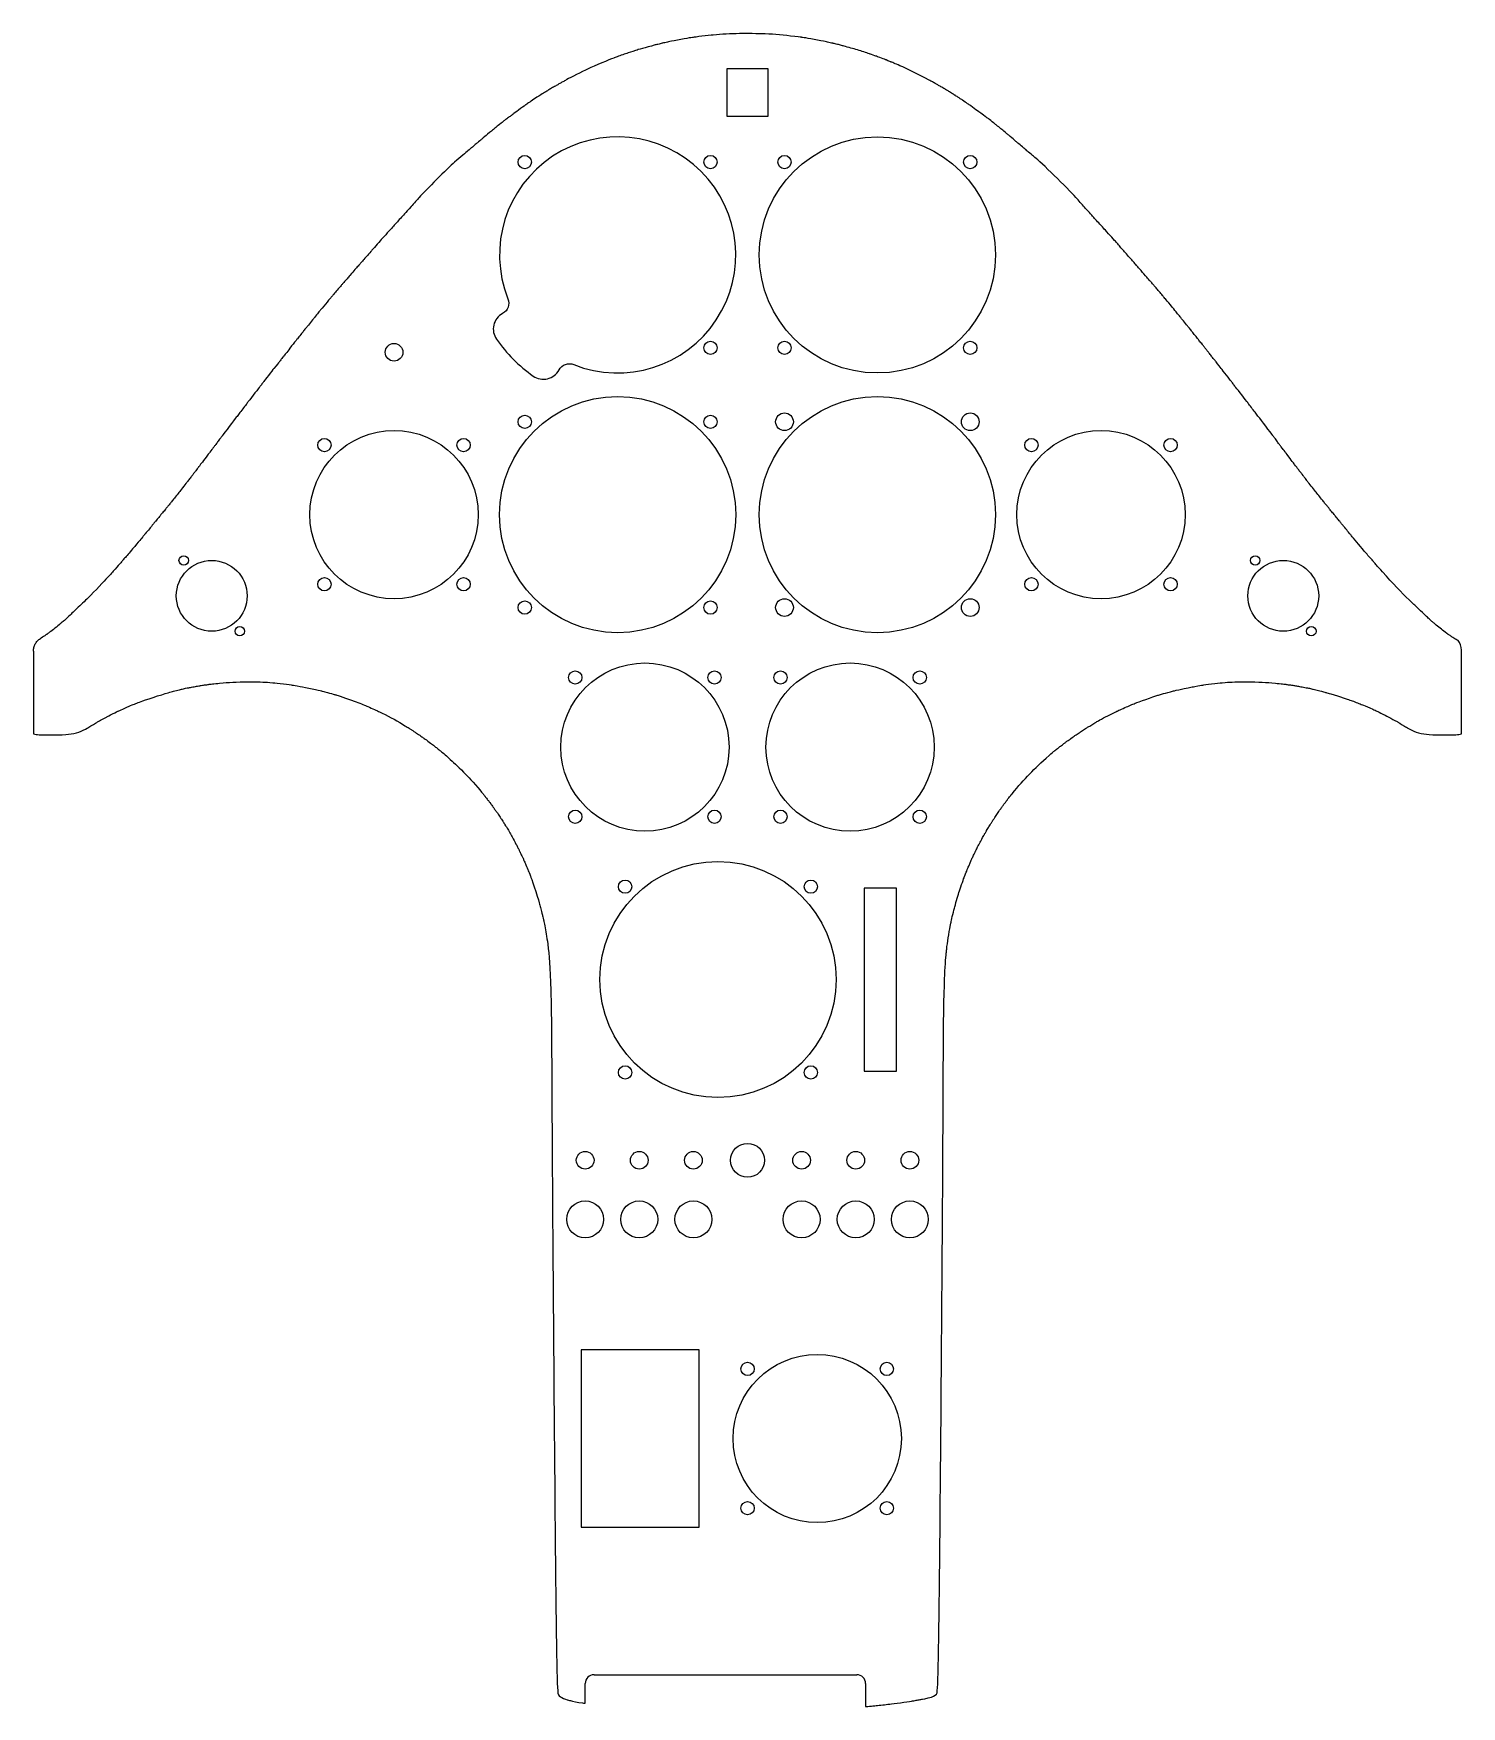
# Model space of a CAD drawing. Header units: millimetres. Extents: x 67 to 551, y -638 to -71.
import ezdxf

# ---------------------------------------------------------------- set-up
doc = ezdxf.new("R2010")
doc.units = ezdxf.units.MM
doc.layers.get('0').update_dxf_attribs({"linetype": 'CONTINUOUS'})

msp = doc.modelspace()

# ---------------------------------------------------------------- linework, layer by layer
for p, q in [((67.28, -280.6), (67.28, -308.65)), ((551.07, -308.65), (551.07, -280.27)), ((257.18, -627.39), (284.23, -627.39)), ((312.04, -627.39), (346.18, -627.39)), ((254.18, -637.09), (254.18, -630.39)), ((349.18, -630.39), (349.18, -638.19))]:
    msp.add_line(p, q)
for points in [[(316.18, -83.38), (302.18, -83.38), (302.18, -99.38), (316.18, -99.38)], [(359.68, -360.88), (348.68, -360.88), (348.68, -422.88), (359.68, -422.88)], [(252.79, -577.39), (292.79, -577.39), (292.79, -517.39), (252.79, -517.39)]]:
    msp.add_lwpolyline(points, close=True)
msp.add_lwpolyline([(245.32, -185.34, -0.381238), (250.33, -183.53, 4.868928), (228.03, -161.23, -0.381238), (226.22, -166.24, 0.447976), (224.14, -174.95, 0.088918), (236.61, -187.42, 0.447976)], format="xyb", close=True)
for centre, radius in [((353.18, -146.38), 40), ((233.71, -114.92), 2.25), ((296.64, -114.92), 2.25), ((321.71, -114.92), 2.25), ((384.64, -114.92), 2.25), ((296.64, -177.85), 2.25), ((321.71, -177.85), 2.25), ((384.64, -177.85), 2.25), ((189.43, -179.38), 3), ((265.18, -234.38), 40), ((353.18, -234.38), 40), ((233.71, -202.92), 2.25), ((296.64, -202.92), 2.25), ((321.71, -202.92), 3), ((384.64, -202.92), 3), ((189.43, -234.38), 28.5), ((165.84, -210.8), 2.25), ((213.01, -210.8), 2.25), ((428.93, -234.38), 28.5), ((405.34, -210.8), 2.25), ((452.51, -210.8), 2.25), ((118.18, -249.88), 1.6), ((481.18, -249.88), 1.6), ((127.68, -261.88), 12), ((490.68, -261.88), 12), ((165.84, -257.97), 2.25), ((213.01, -257.97), 2.25), ((405.34, -257.97), 2.25), ((452.51, -257.97), 2.25), ((233.71, -265.85), 2.25), ((296.64, -265.85), 2.25), ((321.71, -265.85), 3), ((384.64, -265.85), 3), ((137.18, -273.88), 1.6), ((500.18, -273.88), 1.6), ((274.43, -313.13), 28.5), ((250.84, -289.55), 2.25), ((298.01, -289.55), 2.25), ((343.93, -313.13), 28.5), ((320.34, -289.55), 2.25), ((367.51, -289.55), 2.25), ((250.84, -336.72), 2.25), ((298.01, -336.72), 2.25), ((320.34, -336.72), 2.25), ((367.51, -336.72), 2.25), ((299.18, -391.88), 40), ((267.71, -360.42), 2.25), ((330.64, -360.42), 2.25), ((267.71, -423.35), 2.25), ((330.64, -423.35), 2.25), ((309.18, -453.13), 5.75), ((254.18, -453.13), 3), ((272.51, -453.13), 3), ((290.84, -453.13), 3), ((327.51, -453.13), 3), ((345.84, -453.13), 3), ((364.18, -453.13), 3), ((254.18, -473.13), 6.25), ((272.51, -473.13), 6.25), ((290.84, -473.13), 6.25), ((327.51, -473.13), 6.25), ((345.84, -473.13), 6.25), ((364.18, -473.13), 6.25), ((332.79, -547.39), 28.5), ((309.21, -523.81), 2.25), ((356.37, -523.81), 2.25), ((309.21, -570.98), 2.25), ((356.37, -570.98), 2.25)]:
    msp.add_circle(centre, radius)
for centre, radius, start, end in [((546.07, -280.27), 5, 0, 40.5175), ((257.18, -630.39), 3, 90, 180), ((346.18, -630.39), 3, 0, 90)]:
    msp.add_arc(centre, radius, start, end)
for points in [[(289.97, -72.81), (289.1, -72.92), (284.16, -73.82), (282.82, -74.12)], [(290.78, -72.69), (290.72, -72.71), (290.35, -72.76), (289.97, -72.81)], [(297.54, -71.88), (296.03, -72.02), (291.07, -72.61), (290.78, -72.69)], [(306.51, -71.39), (303.45, -71.47), (300.45, -71.63), (297.54, -71.88)], [(315.17, -71.5), (313.23, -71.42), (308.11, -71.35), (306.51, -71.39)], [(325.21, -72.38), (321.32, -71.9), (318.5, -71.65), (315.17, -71.5)], [(327.57, -72.69), (327.46, -72.66), (327.08, -72.61), (325.21, -72.38)], [(328.38, -72.81), (328, -72.76), (327.63, -72.71), (327.57, -72.69)], [(335.53, -74.12), (334.2, -73.82), (329.25, -72.92), (328.38, -72.81)], [(265, -79.26), (264.58, -79.42), (264.06, -79.6), (263.84, -79.68)], [(268.79, -77.94), (267.61, -78.33), (266.2, -78.82), (265, -79.26)], [(272.19, -76.84), (271.67, -76.99), (271.32, -77.11), (268.79, -77.94)], [(275.51, -75.9), (274.02, -76.3), (273.06, -76.57), (272.19, -76.84)], [(277.25, -75.41), (277.06, -75.48), (276.28, -75.7), (275.51, -75.9)], [(277.94, -75.24), (277.74, -75.26), (277.43, -75.34), (277.25, -75.41)], [(279.22, -74.94), (278.71, -75.08), (278.13, -75.21), (277.94, -75.24)], [(280.38, -74.64), (280.26, -74.67), (279.73, -74.8), (279.22, -74.94)], [(281.16, -74.48), (280.86, -74.55), (280.51, -74.62), (280.38, -74.64)], [(282.08, -74.28), (281.87, -74.32), (281.46, -74.41), (281.16, -74.48)], [(282.82, -74.12), (282.62, -74.17), (282.3, -74.23), (282.08, -74.28)], [(336.27, -74.28), (336.06, -74.23), (335.73, -74.17), (335.53, -74.12)], [(337.19, -74.48), (336.9, -74.41), (336.48, -74.32), (336.27, -74.28)], [(338.04, -74.66), (337.87, -74.63), (337.5, -74.55), (337.19, -74.48)], [(339.24, -74.95), (338.76, -74.83), (338.21, -74.7), (338.04, -74.66)], [(340.63, -75.28), (340.36, -75.23), (339.73, -75.08), (339.24, -74.95)], [(341.39, -75.49), (341.25, -75.43), (340.91, -75.33), (340.63, -75.28)], [(342.94, -75.94), (342.23, -75.76), (341.53, -75.56), (341.39, -75.49)], [(347.59, -77.29), (345.88, -76.74), (344.8, -76.42), (342.94, -75.94)], [(349.64, -77.96), (349, -77.75), (348.08, -77.46), (347.59, -77.29)], [(350.88, -78.38), (350.84, -78.34), (350.28, -78.16), (349.64, -77.96)], [(351.76, -78.69), (351.32, -78.55), (350.92, -78.41), (350.88, -78.38)], [(352.65, -78.99), (352.61, -78.96), (352.21, -78.82), (351.76, -78.69)], [(353.23, -79.23), (352.95, -79.13), (352.7, -79.03), (352.65, -78.99)], [(355.53, -80.09), (355.01, -79.87), (354.28, -79.59), (353.23, -79.23)], [(255.24, -83.32), (253, -84.37), (249.2, -86.29), (248.02, -86.97)], [(263.84, -79.68), (262.47, -80.17), (257.23, -82.39), (255.24, -83.32)], [(355.92, -80.23), (355.88, -80.23), (355.71, -80.17), (355.53, -80.09)], [(356.77, -80.57), (356.35, -80.39), (355.96, -80.23), (355.92, -80.23)], [(357.73, -80.97), (357.64, -80.94), (357.21, -80.76), (356.77, -80.57)], [(358.76, -81.39), (358.27, -81.17), (357.89, -81.02), (357.73, -80.97)], [(360.81, -82.28), (359.9, -81.89), (359.44, -81.69), (358.76, -81.39)], [(370.48, -87.03), (368.3, -85.81), (362.96, -83.19), (360.81, -82.28)], [(242.49, -90.08), (242.12, -90.29), (241.62, -90.59), (241.39, -90.75)], [(243.81, -89.34), (243.46, -89.54), (242.86, -89.87), (242.49, -90.08)], [(244.87, -88.73), (244.63, -88.86), (244.16, -89.14), (243.81, -89.34)], [(245.79, -88.19), (245.52, -88.35), (245.1, -88.6), (244.87, -88.73)], [(246.91, -87.57), (246.57, -87.74), (246.07, -88.02), (245.79, -88.19)], [(248.02, -86.97), (247.76, -87.13), (247.26, -87.4), (246.91, -87.57)], [(371.58, -87.64), (371.24, -87.45), (370.74, -87.18), (370.48, -87.03)], [(372.71, -88.27), (372.43, -88.1), (371.93, -87.82), (371.58, -87.64)], [(373.64, -88.81), (373.41, -88.68), (372.99, -88.43), (372.71, -88.27)], [(374.7, -89.41), (374.35, -89.22), (373.87, -88.94), (373.64, -88.81)], [(376.01, -90.16), (375.64, -89.95), (375.04, -89.61), (374.7, -89.41)], [(377.12, -90.83), (376.88, -90.67), (376.38, -90.36), (376.01, -90.16)], [(234.12, -95.49), (233.98, -95.59), (233.15, -96.18), (232.29, -96.82)], [(234.7, -95.08), (234.53, -95.2), (234.27, -95.39), (234.12, -95.49)], [(235.24, -94.72), (235.12, -94.79), (234.87, -94.95), (234.7, -95.08)], [(235.63, -94.45), (235.55, -94.52), (235.38, -94.65), (235.24, -94.72)], [(236.37, -93.94), (236.06, -94.14), (235.72, -94.37), (235.63, -94.45)], [(238.51, -92.54), (237.55, -93.18), (237.01, -93.53), (236.37, -93.94)], [(240.04, -91.59), (239.53, -91.89), (238.84, -92.33), (238.51, -92.54)], [(241.39, -90.75), (241.16, -90.91), (240.55, -91.28), (240.04, -91.59)], [(378.31, -91.56), (377.89, -91.31), (377.35, -90.98), (377.12, -90.83)], [(379.33, -92.2), (379.2, -92.1), (378.74, -91.81), (378.31, -91.56)], [(380.16, -92.75), (379.84, -92.56), (379.47, -92.31), (379.33, -92.2)], [(381.07, -93.33), (380.9, -93.2), (380.49, -92.95), (380.16, -92.75)], [(381.99, -93.95), (381.66, -93.73), (381.25, -93.46), (381.07, -93.33)], [(383.72, -95.14), (383.29, -94.82), (382.68, -94.4), (381.99, -93.95)], [(384.27, -95.5), (384.14, -95.43), (383.9, -95.27), (383.72, -95.14)], [(385.97, -96.73), (385.16, -96.12), (384.4, -95.57), (384.27, -95.5)], [(225.74, -101.72), (224.86, -102.39), (224.46, -102.71), (224.04, -103.08)], [(226.89, -100.81), (226.67, -100.99), (226.15, -101.4), (225.74, -101.72)], [(227.9, -100.06), (227.56, -100.29), (227.1, -100.63), (226.89, -100.81)], [(228.97, -99.27), (228.72, -99.47), (228.24, -99.82), (227.9, -100.06)], [(230.07, -98.43), (229.7, -98.69), (229.21, -99.07), (228.97, -99.27)], [(232.29, -96.82), (231.44, -97.45), (230.44, -98.18), (230.07, -98.43)], [(387.86, -98.11), (387.63, -97.95), (386.78, -97.32), (385.97, -96.73)], [(389.73, -99.49), (388.92, -98.87), (388.35, -98.44), (387.86, -98.11)], [(390.77, -100.27), (390.51, -100.08), (390.04, -99.73), (389.73, -99.49)], [(392.54, -101.64), (391.9, -101.11), (391.24, -100.59), (390.77, -100.27)], [(393.43, -102.34), (393.12, -102.11), (392.72, -101.79), (392.54, -101.64)], [(218.99, -107.3), (218.96, -107.36), (218.04, -108.12), (217.67, -108.39)], [(219.61, -106.74), (219.28, -107.01), (219, -107.27), (218.99, -107.3)], [(221.74, -104.96), (220.87, -105.7), (220.37, -106.11), (219.61, -106.74)], [(223.08, -103.86), (222.72, -104.15), (222.12, -104.65), (221.74, -104.96)], [(224.04, -103.08), (223.87, -103.22), (223.43, -103.57), (223.08, -103.86)], [(394.27, -103.01), (394.12, -102.87), (393.74, -102.57), (393.43, -102.34)], [(395.32, -103.88), (394.89, -103.54), (394.42, -103.14), (394.27, -103.01)], [(396.73, -105.07), (396.39, -104.76), (395.74, -104.22), (395.32, -103.88)], [(397.68, -105.85), (397.51, -105.72), (397.09, -105.37), (396.73, -105.07)], [(399.53, -107.42), (399.18, -107.1), (398.25, -106.31), (397.68, -105.85)], [(400.25, -108.04), (400.05, -107.88), (399.72, -107.6), (399.53, -107.42)], [(214.46, -111.13), (213.79, -111.64), (212.02, -113.15), (209.95, -114.98)], [(215.05, -110.63), (214.99, -110.7), (214.72, -110.93), (214.46, -111.13)], [(215.5, -110.22), (215.3, -110.37), (215.1, -110.55), (215.05, -110.63)], [(216.64, -109.25), (216.2, -109.64), (215.69, -110.07), (215.5, -110.22)], [(217.67, -108.39), (217.54, -108.48), (217.07, -108.88), (216.64, -109.25)], [(401.53, -109.1), (401.02, -108.68), (400.45, -108.2), (400.25, -108.04)], [(402.84, -110.17), (402.62, -110), (402.02, -109.53), (401.53, -109.1)], [(403.37, -110.63), (403.3, -110.54), (403.06, -110.33), (402.84, -110.17)], [(403.86, -111.07), (403.67, -110.92), (403.45, -110.72), (403.37, -110.63)], [(405.27, -112.27), (404.69, -111.76), (404.05, -111.22), (403.86, -111.07)], [(406.55, -113.35), (406.43, -113.27), (405.86, -112.78), (405.27, -112.27)], [(420.37, -126.89), (417.66, -123.82), (408.29, -114.66), (406.55, -113.35)], [(209.95, -114.98), (207.52, -117.12), (200.13, -124.5), (197.98, -126.92)], [(195.2, -130.01), (193.2, -132.23), (192.52, -132.99), (191.61, -133.99)], [(196.73, -128.32), (196.29, -128.8), (195.6, -129.56), (195.2, -130.01)], [(197.98, -126.92), (197.73, -127.21), (197.17, -127.84), (196.73, -128.32)], [(421.91, -128.59), (421.48, -128.13), (420.8, -127.36), (420.37, -126.89)], [(423.38, -130.23), (423, -129.8), (422.33, -129.06), (421.91, -128.59)], [(425.01, -132.04), (424.5, -131.48), (423.76, -130.67), (423.38, -130.23)], [(190.41, -135.34), (190.29, -135.49), (190, -135.82), (189.75, -136.08)], [(191.61, -133.99), (191.07, -134.58), (190.53, -135.19), (190.41, -135.34)], [(426.28, -133.46), (426.11, -133.24), (425.53, -132.61), (425.01, -132.04)], [(427.43, -134.74), (426.99, -134.26), (426.47, -133.69), (426.28, -133.46)], [(428.79, -136.23), (428.49, -135.89), (427.88, -135.22), (427.43, -134.74)], [(184.78, -141.56), (183.99, -142.44), (183.47, -143.01), (182.76, -143.84)], [(186.62, -139.52), (185.92, -140.3), (185.09, -141.22), (184.78, -141.56)], [(189.75, -136.08), (189.14, -136.72), (188.12, -137.84), (186.62, -139.52)], [(430.05, -137.62), (429.68, -137.2), (429.1, -136.57), (428.79, -136.23)], [(432.04, -139.82), (431.34, -139.04), (430.44, -138.05), (430.05, -137.62)], [(433.8, -141.76), (433.54, -141.48), (432.74, -140.61), (432.04, -139.82)], [(180.4, -146.55), (179.87, -147.16), (179.21, -147.91), (178.93, -148.2)], [(181.76, -145), (181.55, -145.24), (180.94, -145.95), (180.4, -146.55)], [(182.76, -143.84), (182.42, -144.24), (181.97, -144.76), (181.76, -145)], [(434.89, -142.99), (434.55, -142.59), (434.06, -142.04), (433.8, -141.76)], [(435.9, -144.15), (435.69, -143.91), (435.23, -143.39), (434.89, -142.99)], [(436.9, -145.31), (436.56, -144.92), (436.11, -144.39), (435.9, -144.15)], [(439.62, -148.38), (438.87, -147.57), (437.69, -146.23), (436.9, -145.31)], [(176.15, -151.37), (175.6, -152.03), (175.44, -152.21), (174.45, -153.36)], [(177.24, -150.14), (176.96, -150.44), (176.47, -151), (176.15, -151.37)], [(178.08, -149.18), (177.9, -149.41), (177.52, -149.85), (177.24, -150.14)], [(178.93, -148.2), (178.65, -148.5), (178.27, -148.95), (178.08, -149.18)], [(440.55, -149.46), (440.35, -149.22), (439.93, -148.73), (439.62, -148.38)], [(441.42, -150.45), (441.14, -150.16), (440.75, -149.71), (440.55, -149.46)], [(442.51, -151.68), (442.19, -151.31), (441.7, -150.75), (441.42, -150.45)], [(443.43, -152.77), (443.24, -152.55), (442.82, -152.06), (442.51, -151.68)], [(444.98, -154.59), (444.66, -154.19), (444.32, -153.79), (443.43, -152.77)], [(170.78, -157.59), (170.49, -157.95), (169.95, -158.58), (169.58, -158.99)], [(171.67, -156.57), (171.48, -156.78), (171.08, -157.25), (170.78, -157.59)], [(172.37, -155.75), (172.18, -155.98), (171.86, -156.35), (171.67, -156.57)], [(172.88, -155.18), (172.79, -155.26), (172.56, -155.52), (172.37, -155.75)], [(173.54, -154.45), (173.28, -154.77), (172.98, -155.11), (172.88, -155.18)], [(174.45, -153.36), (174.21, -153.63), (173.8, -154.12), (173.54, -154.45)], [(445.5, -155.15), (445.41, -155.07), (445.17, -154.82), (444.98, -154.59)], [(446.16, -155.89), (445.89, -155.56), (445.6, -155.23), (445.5, -155.15)], [(446.98, -156.87), (446.79, -156.66), (446.42, -156.21), (446.16, -155.89)], [(447.8, -157.83), (447.55, -157.51), (447.18, -157.08), (446.98, -156.87)], [(448.92, -159.15), (448.56, -158.73), (448.06, -158.14), (447.8, -157.83)], [(166.17, -163.09), (165.38, -164.05), (164.66, -164.9), (164.56, -164.98)], [(167.87, -161.03), (167.72, -161.2), (166.95, -162.13), (166.17, -163.09)], [(168.54, -160.23), (168.33, -160.5), (168.03, -160.86), (167.87, -161.03)], [(169.58, -158.99), (169.22, -159.41), (168.76, -159.97), (168.54, -160.23)], [(449.97, -160.38), (449.76, -160.12), (449.29, -159.57), (448.92, -159.15)], [(450.75, -161.3), (450.53, -161.06), (450.18, -160.66), (449.97, -160.38)], [(454.26, -165.51), (453.81, -164.94), (451.1, -161.7), (450.75, -161.3)], [(161.12, -169.27), (160.61, -169.89), (160.1, -170.52), (160, -170.66)], [(162.24, -167.88), (162.14, -168.03), (161.63, -168.66), (161.12, -169.27)], [(163.17, -166.72), (162.76, -167.21), (162.34, -167.74), (162.24, -167.88)], [(164.15, -165.49), (164.02, -165.68), (163.58, -166.24), (163.17, -166.72)], [(164.56, -164.98), (164.47, -165.07), (164.28, -165.29), (164.15, -165.49)], [(455.18, -166.65), (454.78, -166.16), (454.36, -165.65), (454.26, -165.51)], [(456.11, -167.8), (456.01, -167.66), (455.59, -167.13), (455.18, -166.65)], [(457.23, -169.2), (456.72, -168.58), (456.21, -167.95), (456.11, -167.8)], [(458.35, -170.59), (458.25, -170.44), (457.74, -169.81), (457.23, -169.2)], [(156.56, -174.95), (156.43, -175.12), (156.07, -175.58), (155.75, -175.97)], [(157.52, -173.76), (157.12, -174.24), (156.69, -174.78), (156.56, -174.95)], [(158.49, -172.56), (158.37, -172.73), (157.93, -173.27), (157.52, -173.76)], [(159.26, -171.59), (158.96, -171.96), (158.61, -172.39), (158.49, -172.56)], [(160, -170.66), (159.9, -170.81), (159.57, -171.23), (159.26, -171.59)], [(459.09, -171.51), (458.78, -171.15), (458.45, -170.73), (458.35, -170.59)], [(459.86, -172.48), (459.74, -172.31), (459.39, -171.88), (459.09, -171.51)], [(460.83, -173.68), (460.42, -173.19), (459.99, -172.65), (459.86, -172.48)], [(461.79, -174.88), (461.67, -174.71), (461.24, -174.17), (460.83, -173.68)], [(462.56, -175.84), (462.26, -175.48), (461.92, -175.05), (461.79, -174.88)], [(152.15, -180.59), (151.9, -180.92), (151.5, -181.43), (151.25, -181.73)], [(153.06, -179.39), (152.79, -179.72), (152.38, -180.25), (152.15, -180.59)], [(154.74, -177.23), (153.89, -178.36), (153.54, -178.82), (153.06, -179.39)], [(155.75, -175.97), (155.43, -176.36), (154.97, -176.93), (154.74, -177.23)], [(463.46, -176.96), (463.27, -176.7), (462.87, -176.21), (462.56, -175.84)], [(464.11, -177.81), (463.94, -177.59), (463.65, -177.2), (463.46, -176.96)], [(464.77, -178.67), (464.57, -178.42), (464.28, -178.03), (464.11, -177.81)], [(465.5, -179.59), (465.29, -179.34), (464.95, -178.92), (464.77, -178.67)], [(466.31, -180.64), (466.09, -180.32), (465.73, -179.85), (465.5, -179.59)], [(467.16, -181.71), (466.92, -181.44), (466.55, -180.95), (466.31, -180.64)], [(148.71, -184.89), (148.46, -185.2), (147.65, -186.25), (146.93, -187.21)], [(150.47, -182.68), (150.17, -183.07), (149.93, -183.36), (148.71, -184.89)], [(151.25, -181.73), (151, -182.01), (150.65, -182.44), (150.47, -182.68)], [(467.9, -182.61), (467.73, -182.39), (467.4, -181.98), (467.16, -181.71)], [(469.64, -184.81), (468.5, -183.39), (468.19, -182.99), (467.9, -182.61)], [(471.42, -187.13), (470.7, -186.17), (469.89, -185.13), (469.64, -184.81)], [(143.95, -191.06), (143.7, -191.35), (141.16, -194.6), (140.06, -196.07)], [(144.69, -190.1), (144.46, -190.43), (144.13, -190.86), (143.95, -191.06)], [(145.35, -189.22), (145.22, -189.36), (144.92, -189.76), (144.69, -190.1)], [(146.93, -187.21), (146.2, -188.16), (145.49, -189.07), (145.35, -189.22)], [(473, -189.14), (472.86, -188.99), (472.16, -188.09), (471.42, -187.13)], [(473.65, -190), (473.43, -189.68), (473.14, -189.28), (473, -189.14)], [(474.43, -191.02), (474.22, -190.79), (473.87, -190.33), (473.65, -190)], [(478.29, -195.99), (477.13, -194.46), (474.73, -191.37), (474.43, -191.02)], [(139.31, -197.05), (138.71, -197.83), (137.62, -199.26), (136.99, -200.12)], [(140.06, -196.07), (139.91, -196.26), (139.57, -196.7), (139.31, -197.05)], [(479.04, -196.98), (478.78, -196.63), (478.44, -196.19), (478.29, -195.99)], [(481.36, -200.04), (480.73, -199.19), (479.64, -197.76), (479.04, -196.98)], [(136, -201.39), (135.45, -202.06), (131.79, -206.89), (131.26, -207.65)], [(136.99, -200.12), (136.72, -200.48), (136.28, -201.05), (136, -201.39)], [(482.35, -201.31), (482.07, -200.97), (481.63, -200.4), (481.36, -200.04)], [(487.09, -207.57), (486.56, -206.81), (482.9, -201.98), (482.35, -201.31)], [(129.68, -209.73), (129.41, -210.11), (129.07, -210.56), (128.92, -210.73)], [(130.54, -208.58), (130.33, -208.83), (129.94, -209.35), (129.68, -209.73)], [(131.26, -207.65), (131.07, -207.9), (130.76, -208.32), (130.54, -208.58)], [(487.81, -208.5), (487.59, -208.24), (487.28, -207.83), (487.09, -207.57)], [(488.67, -209.65), (488.41, -209.27), (488.02, -208.76), (487.81, -208.5)], [(489.43, -210.66), (489.28, -210.49), (488.94, -210.03), (488.67, -209.65)], [(126.29, -214.17), (125.61, -215.15), (125, -215.96), (124.51, -216.55)], [(126.89, -213.41), (126.81, -213.46), (126.55, -213.81), (126.29, -214.17)], [(127.38, -212.75), (127.18, -213.05), (126.96, -213.35), (126.89, -213.41)], [(127.88, -212.09), (127.81, -212.16), (127.58, -212.45), (127.38, -212.75)], [(128.33, -211.51), (128.15, -211.78), (127.95, -212.03), (127.88, -212.09)], [(128.92, -210.73), (128.76, -210.91), (128.5, -211.26), (128.33, -211.51)], [(490.02, -211.44), (489.85, -211.18), (489.59, -210.83), (489.43, -210.66)], [(490.47, -212.02), (490.4, -211.96), (490.2, -211.7), (490.02, -211.44)], [(490.97, -212.67), (490.77, -212.37), (490.54, -212.08), (490.47, -212.02)], [(491.47, -213.33), (491.4, -213.27), (491.17, -212.98), (490.97, -212.67)], [(491.98, -213.99), (491.77, -213.69), (491.55, -213.39), (491.47, -213.33)], [(493.74, -216.34), (493.34, -215.87), (492.72, -215.05), (491.98, -213.99)], [(121.22, -220.87), (121.04, -221.13), (120.85, -221.38), (120.77, -221.45)], [(121.91, -219.98), (121.71, -220.21), (121.39, -220.61), (121.22, -220.87)], [(122.74, -218.89), (122.5, -219.25), (122.12, -219.75), (121.91, -219.98)], [(123.32, -218.12), (123.25, -218.18), (122.99, -218.52), (122.74, -218.89)], [(123.77, -217.54), (123.59, -217.81), (123.4, -218.06), (123.32, -218.12)], [(124.51, -216.55), (124.28, -216.84), (123.94, -217.29), (123.77, -217.54)], [(494.52, -217.38), (494.31, -217.07), (493.96, -216.61), (493.74, -216.34)], [(495.03, -218.05), (494.95, -217.98), (494.73, -217.68), (494.52, -217.38)], [(495.53, -218.7), (495.33, -218.4), (495.11, -218.11), (495.03, -218.05)], [(496.3, -219.71), (496.08, -219.45), (495.74, -219), (495.53, -218.7)], [(497.07, -220.71), (496.86, -220.42), (496.51, -219.96), (496.3, -219.71)], [(497.57, -221.37), (497.5, -221.31), (497.28, -221.01), (497.07, -220.71)], [(116.83, -226.51), (116.56, -226.85), (116.02, -227.53), (115.63, -228.02)], [(118.2, -224.77), (117.73, -225.39), (117.11, -226.17), (116.83, -226.51)], [(119.38, -223.29), (119.21, -223.49), (118.68, -224.15), (118.2, -224.77)], [(120.18, -222.24), (119.91, -222.61), (119.56, -223.09), (119.38, -223.29)], [(120.77, -221.45), (120.7, -221.5), (120.43, -221.86), (120.18, -222.24)], [(498.17, -222.16), (497.92, -221.79), (497.65, -221.42), (497.57, -221.37)], [(498.97, -223.21), (498.79, -223.01), (498.44, -222.54), (498.17, -222.16)], [(500.15, -224.69), (499.68, -224.07), (499.15, -223.41), (498.97, -223.21)], [(501.52, -226.43), (501.24, -226.09), (500.63, -225.31), (500.15, -224.69)], [(502.72, -227.94), (502.33, -227.45), (501.79, -226.77), (501.52, -226.43)], [(112.15, -232.35), (112.01, -232.54), (111.59, -233.04), (111.23, -233.47)], [(112.85, -231.49), (112.61, -231.77), (112.3, -232.15), (112.15, -232.35)], [(113.67, -230.51), (113.45, -230.78), (113.09, -231.22), (112.85, -231.49)], [(114.5, -229.46), (114.25, -229.76), (113.88, -230.23), (113.67, -230.51)], [(115.63, -228.02), (115.25, -228.5), (114.73, -229.15), (114.5, -229.46)], [(503.85, -229.38), (503.62, -229.08), (503.1, -228.43), (502.72, -227.94)], [(504.68, -230.43), (504.47, -230.16), (504.1, -229.69), (503.85, -229.38)], [(505.5, -231.42), (505.26, -231.14), (504.9, -230.7), (504.68, -230.43)], [(506.2, -232.27), (506.05, -232.07), (505.74, -231.7), (505.5, -231.42)], [(507.12, -233.39), (506.76, -232.96), (506.34, -232.46), (506.2, -232.27)], [(107.9, -237.52), (107.67, -237.8), (107.37, -238.17), (107.25, -238.34)], [(108.56, -236.71), (108.44, -236.88), (108.14, -237.25), (107.9, -237.52)], [(109.45, -235.63), (109.08, -236.06), (108.69, -236.54), (108.56, -236.71)], [(110.34, -234.55), (110.21, -234.72), (109.81, -235.2), (109.45, -235.63)], [(111.23, -233.47), (110.86, -233.89), (110.46, -234.38), (110.34, -234.55)], [(508.01, -234.47), (507.89, -234.3), (507.49, -233.81), (507.12, -233.39)], [(508.9, -235.55), (508.54, -235.13), (508.14, -234.64), (508.01, -234.47)], [(509.79, -236.63), (509.67, -236.46), (509.27, -235.98), (508.9, -235.55)], [(510.45, -237.45), (510.22, -237.17), (509.91, -236.8), (509.79, -236.63)], [(511.11, -238.26), (510.99, -238.09), (510.69, -237.72), (510.45, -237.45)], [(104.32, -241.88), (104.1, -242.18), (102.89, -243.63), (100.88, -245.97)], [(104.91, -241.14), (104.72, -241.37), (104.45, -241.7), (104.32, -241.88)], [(107.25, -238.34), (107.01, -238.66), (105.52, -240.45), (104.91, -241.14)], [(512.16, -239.53), (511.71, -239), (511.24, -238.43), (511.11, -238.26)], [(513.21, -240.82), (513.08, -240.65), (512.6, -240.07), (512.16, -239.53)], [(513.79, -241.56), (513.6, -241.33), (513.33, -241), (513.21, -240.82)], [(515.57, -243.65), (514.79, -242.73), (514, -241.78), (513.79, -241.56)], [(517.85, -246.36), (517.37, -245.79), (516.35, -244.58), (515.57, -243.65)], [(98.16, -249.16), (97.88, -249.45), (97.49, -249.9), (97.29, -250.15)], [(99.34, -247.8), (98.97, -248.25), (98.43, -248.86), (98.16, -249.16)], [(100.88, -245.97), (100.4, -246.54), (99.71, -247.36), (99.34, -247.8)], [(519.38, -248.19), (519.02, -247.74), (518.32, -246.92), (517.85, -246.36)], [(520.53, -249.5), (520.27, -249.23), (519.75, -248.64), (519.38, -248.19)], [(94.32, -253.49), (93.53, -254.39), (92.4, -255.64), (91.83, -256.28)], [(96.35, -251.23), (96.03, -251.58), (95.12, -252.6), (94.32, -253.49)], [(97.29, -250.15), (97.09, -250.39), (96.67, -250.88), (96.35, -251.23)], [(521.37, -250.46), (521.18, -250.21), (520.8, -249.78), (520.53, -249.5)], [(522.3, -251.54), (521.99, -251.19), (521.57, -250.7), (521.37, -250.46)], [(524.34, -253.8), (523.54, -252.91), (522.63, -251.88), (522.3, -251.54)], [(533.33, -263.26), (530.82, -260.86), (527.74, -257.63), (524.34, -253.8)], [(91.83, -256.28), (90.6, -257.64), (86.58, -261.78), (85.32, -262.98)], [(83.44, -264.8), (82.89, -265.33), (82.03, -266.15), (81.54, -266.62)], [(85.32, -262.98), (84.84, -263.46), (84, -264.27), (83.44, -264.8)], [(535.22, -265.08), (534.97, -264.82), (534.12, -264), (533.33, -263.26)], [(539.24, -268.91), (538.54, -268.27), (535.82, -265.68), (535.22, -265.08)], [(76.83, -270.95), (76.54, -271.27), (74.76, -272.72), (73.58, -273.6)], [(77.29, -270.57), (77.15, -270.66), (76.94, -270.84), (76.83, -270.95)], [(78.45, -269.55), (77.97, -270.02), (77.44, -270.47), (77.29, -270.57)], [(80, -268.1), (79.64, -268.43), (78.94, -269.09), (78.45, -269.55)], [(81.54, -266.62), (81.06, -267.1), (80.36, -267.76), (80, -268.1)], [(540.34, -269.93), (540.03, -269.64), (539.54, -269.18), (539.24, -268.91)], [(541.03, -270.55), (540.96, -270.51), (540.64, -270.23), (540.34, -269.93)], [(541.56, -270.99), (541.35, -270.79), (541.11, -270.59), (541.03, -270.55)], [(544.62, -273.49), (543.76, -272.84), (541.96, -271.37), (541.56, -270.99)], [(67.28, -280.6), (67.28, -280.18), (67.39, -279.33), (67.86, -278.15), (68.62, -277.12), (69.28, -276.58), (69.64, -276.36)], [(69.87, -276.21), (69.81, -276.25), (69.73, -276.3), (69.64, -276.36)], [(71.39, -275.19), (71.09, -275.43), (70.46, -275.85), (69.87, -276.21)], [(71.76, -274.93), (71.73, -274.93), (71.57, -275.05), (71.39, -275.19)], [(72.18, -274.66), (71.98, -274.81), (71.8, -274.93), (71.76, -274.93)], [(73.58, -273.6), (73.01, -274.03), (72.38, -274.51), (72.18, -274.66)], [(546.59, -274.93), (546.55, -274.93), (546, -274.52), (544.62, -273.49)], [(547.19, -275.34), (546.88, -275.12), (546.61, -274.93), (546.59, -274.93)], [(548.11, -275.99), (547.91, -275.86), (547.49, -275.58), (547.19, -275.34)], [(548.81, -276.42), (548.63, -276.3), (548.32, -276.11), (548.11, -275.99)], [(549.87, -277.02), (549.47, -276.8), (548.99, -276.53), (548.81, -276.42)], [(104.35, -297.46), (106.37, -296.73), (112.57, -294.77), (113.47, -294.56)], [(113.47, -294.56), (113.7, -294.51), (114.14, -294.38), (114.43, -294.28)], [(114.43, -294.28), (114.73, -294.18), (115.53, -293.98), (116.21, -293.83)], [(116.21, -293.83), (116.89, -293.69), (117.55, -293.54), (117.66, -293.49)], [(117.66, -293.49), (117.97, -293.38), (119.56, -293.02), (119.76, -293.02)], [(119.76, -293.02), (119.84, -293.02), (120.34, -292.94), (120.85, -292.84)], [(120.85, -292.84), (121.36, -292.73), (122.12, -292.59), (122.55, -292.52)], [(122.55, -292.52), (122.97, -292.45), (123.57, -292.34), (123.86, -292.29)], [(123.86, -292.29), (124.16, -292.22), (124.79, -292.14), (125.25, -292.09)], [(125.25, -292.09), (125.73, -292.04), (126.3, -291.95), (126.53, -291.9)], [(126.53, -291.9), (126.76, -291.85), (127.39, -291.76), (127.92, -291.71)], [(127.92, -291.71), (128.45, -291.67), (129.55, -291.56), (130.36, -291.47)], [(130.36, -291.47), (133.51, -291.14), (135.69, -291.05), (140.44, -291.05)], [(140.44, -291.05), (144.79, -291.05), (145.56, -291.07), (148.37, -291.33)], [(148.37, -291.33), (149.76, -291.45), (154.32, -292), (154.97, -292.12)], [(154.97, -292.12), (155.52, -292.22), (155.96, -292.31), (157.68, -292.6)], [(157.68, -292.6), (159.42, -292.89), (164.39, -293.94), (164.81, -294.1)], [(164.81, -294.1), (164.93, -294.14), (165.46, -294.28), (166, -294.41)], [(166, -294.41), (167.41, -294.74), (167.98, -294.9), (168.82, -295.17)], [(449.37, -295.22), (450.25, -294.94), (451.26, -294.67), (452.52, -294.37)], [(452.52, -294.37), (452.94, -294.27), (453.39, -294.16), (453.51, -294.11)], [(453.51, -294.11), (453.62, -294.06), (454.86, -293.78), (456.25, -293.48)], [(456.25, -293.48), (458.75, -292.94), (459.36, -292.82), (460.71, -292.6)], [(460.71, -292.6), (462.33, -292.32), (462.83, -292.23), (463.38, -292.12)], [(463.38, -292.12), (464.03, -292), (468.57, -291.45), (469.98, -291.33)], [(469.98, -291.33), (472.79, -291.07), (473.56, -291.05), (477.91, -291.05)], [(477.91, -291.05), (482.66, -291.05), (484.84, -291.14), (487.99, -291.47)], [(487.99, -291.47), (488.81, -291.56), (489.9, -291.67), (490.43, -291.71)], [(490.43, -291.71), (490.96, -291.76), (491.59, -291.85), (491.82, -291.9)], [(491.82, -291.9), (492.05, -291.95), (492.63, -292.04), (493.1, -292.09)], [(493.1, -292.09), (493.57, -292.14), (494.21, -292.22), (494.53, -292.29)], [(494.53, -292.29), (494.84, -292.35), (495.44, -292.45), (495.84, -292.52)], [(495.84, -292.52), (496.24, -292.59), (497.01, -292.73), (497.54, -292.83)], [(497.54, -292.83), (498.07, -292.93), (498.84, -293.07), (499.24, -293.14)], [(499.24, -293.14), (499.64, -293.21), (500.24, -293.35), (500.55, -293.45)], [(500.55, -293.45), (500.87, -293.55), (501.59, -293.72), (502.14, -293.83)], [(502.14, -293.83), (502.7, -293.95), (503.53, -294.16), (503.99, -294.3)], [(503.99, -294.3), (504.47, -294.44), (505.02, -294.59), (505.23, -294.64)], [(505.23, -294.64), (505.45, -294.69), (506.12, -294.89), (506.74, -295.08)], [(96.03, -300.9), (96.06, -300.9), (96.74, -300.6), (97.53, -300.24)], [(97.53, -300.24), (99.79, -299.2), (99.93, -299.14), (100.71, -298.86)], [(100.71, -298.86), (101.12, -298.72), (101.83, -298.44), (102.3, -298.24)], [(102.3, -298.24), (102.77, -298.04), (103.69, -297.69), (104.35, -297.46)], [(168.82, -295.17), (169.22, -295.3), (169.67, -295.43), (169.81, -295.46)], [(169.81, -295.46), (170.08, -295.52), (173.52, -296.7), (175.92, -297.57)], [(175.92, -297.57), (177.68, -298.2), (179.3, -298.84), (180.17, -299.24)], [(180.17, -299.24), (180.57, -299.42), (181.5, -299.82), (182.22, -300.13)], [(182.22, -300.13), (182.95, -300.44), (183.69, -300.78), (183.88, -300.89)], [(434.47, -300.91), (434.58, -300.84), (435.22, -300.54), (435.9, -300.26)], [(435.9, -300.26), (436.58, -299.96), (437.54, -299.54), (438.02, -299.32)], [(438.02, -299.32), (438.51, -299.1), (439.3, -298.76), (439.76, -298.59)], [(439.76, -298.59), (440.23, -298.41), (440.84, -298.17), (441.12, -298.07)], [(441.12, -298.07), (442.79, -297.43), (448.29, -295.49), (448.44, -295.49)], [(448.44, -295.49), (448.49, -295.49), (448.91, -295.37), (449.37, -295.22)], [(506.74, -295.08), (510.08, -296.13), (512.54, -296.92), (512.99, -297.09)], [(512.99, -297.09), (513.27, -297.2), (513.93, -297.44), (514.47, -297.62)], [(514.47, -297.62), (515, -297.81), (515.82, -298.12), (516.28, -298.32)], [(516.28, -298.32), (516.76, -298.52), (517.45, -298.79), (517.83, -298.93)], [(517.83, -298.93), (518.59, -299.22), (519.56, -299.64), (521.01, -300.31)], [(521.01, -300.31), (521.52, -300.55), (522.13, -300.82), (522.36, -300.9)], [(85.49, -306.7), (85.72, -306.55), (86.27, -306.21), (86.71, -305.96)], [(86.71, -305.96), (88.09, -305.16), (88.69, -304.82), (89, -304.61)], [(89, -304.61), (89.17, -304.5), (89.61, -304.25), (89.97, -304.06)], [(89.97, -304.06), (91.35, -303.32), (92.06, -302.92), (92.16, -302.85)], [(92.16, -302.85), (92.28, -302.75), (95.95, -300.9), (96.03, -300.9)], [(183.88, -300.89), (184.08, -301), (184.77, -301.35), (185.43, -301.65)], [(185.43, -301.65), (188, -302.88), (190.97, -304.51), (193.14, -305.91)], [(193.14, -305.91), (193.43, -306.1), (193.78, -306.3), (193.93, -306.36)], [(424.56, -306.31), (424.8, -306.18), (425.35, -305.86), (425.77, -305.58)], [(425.77, -305.58), (426.2, -305.31), (426.77, -304.96), (427.05, -304.8)], [(427.05, -304.8), (427.33, -304.65), (427.81, -304.37), (428.11, -304.18)], [(428.11, -304.18), (429.07, -303.6), (431.83, -302.17), (433.08, -301.59)], [(433.08, -301.59), (433.73, -301.29), (434.36, -300.98), (434.47, -300.91)], [(522.36, -300.9), (522.82, -301.09), (526.14, -302.78), (526.45, -302.99)], [(526.45, -302.99), (526.63, -303.11), (527.24, -303.45), (528.74, -304.23)], [(528.74, -304.23), (529.05, -304.39), (529.42, -304.61), (529.56, -304.71)], [(529.56, -304.71), (529.79, -304.88), (530.09, -305.05), (531.8, -306.04)], [(531.8, -306.04), (532.24, -306.29), (532.74, -306.59), (532.93, -306.72)], [(67.28, -308.65), (67.85, -308.78), (68.49, -308.88), (69.17, -308.94)], [(69.17, -308.94), (70.72, -309.1), (77.32, -309), (79.15, -308.79)], [(79.15, -308.79), (81.62, -308.51), (83.88, -307.77), (85.49, -306.7)], [(193.93, -306.36), (194.08, -306.42), (194.37, -306.61), (194.59, -306.77)], [(194.59, -306.77), (194.8, -306.93), (195.15, -307.16), (195.36, -307.28)], [(195.36, -307.28), (195.58, -307.41), (195.94, -307.65), (196.17, -307.82)], [(196.17, -307.82), (196.4, -308), (196.7, -308.2), (196.83, -308.27)], [(196.83, -308.27), (196.96, -308.34), (197.2, -308.5), (197.37, -308.63)], [(197.37, -308.63), (197.76, -308.9), (198.51, -309.4), (198.85, -309.61)], [(198.85, -309.61), (198.99, -309.69), (199.21, -309.86), (199.33, -309.96)], [(199.33, -309.96), (199.53, -310.16), (199.78, -310.33), (200.22, -310.61)], [(200.22, -310.61), (200.48, -310.77), (200.59, -310.84), (201.38, -311.48)], [(201.38, -311.48), (201.64, -311.68), (201.95, -311.91), (202.09, -312)], [(416.19, -312.06), (416.36, -311.94), (416.69, -311.69), (416.94, -311.49)], [(416.94, -311.49), (417.18, -311.3), (417.55, -311.02), (417.77, -310.88)], [(417.77, -310.88), (417.98, -310.73), (418.28, -310.52), (418.43, -310.41)], [(418.43, -310.41), (418.58, -310.3), (418.89, -310.08), (419.13, -309.91)], [(419.13, -309.91), (419.36, -309.74), (419.67, -309.52), (419.81, -309.41)], [(419.81, -309.41), (419.96, -309.3), (420.26, -309.11), (420.48, -308.98)], [(420.48, -308.98), (420.69, -308.85), (421.02, -308.64), (421.2, -308.51)], [(421.2, -308.51), (421.37, -308.38), (421.61, -308.22), (421.71, -308.17)], [(421.71, -308.17), (421.82, -308.12), (422.1, -307.92), (422.33, -307.75)], [(422.33, -307.75), (422.57, -307.57), (422.88, -307.36), (423.03, -307.28)], [(423.03, -307.28), (423.18, -307.21), (423.48, -307.01), (423.71, -306.84)], [(423.71, -306.84), (423.93, -306.67), (424.32, -306.43), (424.56, -306.31)], [(532.93, -306.72), (534.46, -307.76), (536.74, -308.52), (539.2, -308.79)], [(539.2, -308.79), (541.03, -309), (547.63, -309.1), (549.18, -308.94)], [(549.18, -308.94), (549.86, -308.87), (550.49, -308.78), (551.07, -308.65)], [(202.09, -312), (202.53, -312.27), (203.08, -312.68), (203.31, -312.9)], [(203.31, -312.9), (203.42, -313.02), (203.63, -313.19), (203.77, -313.29)], [(203.77, -313.29), (203.91, -313.38), (204.31, -313.7), (204.67, -314.01)], [(204.67, -314.01), (205.02, -314.3), (205.4, -314.62), (205.52, -314.7)], [(205.52, -314.7), (205.77, -314.89), (206.78, -315.75), (207.19, -316.13)], [(207.19, -316.13), (207.52, -316.44), (208.15, -317.01), (209.13, -317.87)], [(398.78, -328.95), (403.23, -323.61), (406.02, -320.72), (411.33, -316.02)], [(411.33, -316.02), (412.41, -315.05), (412.56, -314.93), (412.76, -314.77)], [(412.76, -314.77), (412.87, -314.69), (413.25, -314.38), (413.61, -314.08)], [(413.61, -314.08), (413.96, -313.78), (414.38, -313.45), (414.53, -313.35)], [(414.53, -313.35), (414.67, -313.25), (414.91, -313.07), (415.03, -312.95)], [(415.03, -312.95), (415.28, -312.72), (415.69, -312.39), (416.19, -312.06)], [(209.13, -317.87), (210.31, -318.92), (212.67, -321.23), (214.3, -322.94)], [(214.3, -322.94), (215.52, -324.21), (218.53, -327.66), (219.58, -328.96)], [(219.58, -328.96), (219.83, -329.28), (220.11, -329.61), (220.2, -329.69)], [(220.2, -329.69), (220.29, -329.77), (220.36, -329.87), (220.36, -329.91)], [(220.36, -329.91), (220.36, -329.95), (220.53, -330.18), (220.75, -330.43)], [(220.75, -330.43), (220.97, -330.68), (221.14, -330.9), (221.14, -330.94)], [(221.14, -330.94), (221.14, -330.97), (221.25, -331.12), (221.38, -331.25)], [(221.38, -331.25), (221.51, -331.39), (221.66, -331.57), (221.71, -331.65)], [(221.71, -331.65), (221.76, -331.74), (221.97, -332.04), (222.18, -332.32)], [(222.18, -332.32), (222.4, -332.61), (222.73, -333.07), (222.94, -333.34)], [(222.94, -333.34), (223.14, -333.61), (223.3, -333.85), (223.3, -333.88)], [(223.3, -333.88), (223.3, -333.9), (223.43, -334.09), (223.6, -334.29)], [(223.6, -334.29), (223.76, -334.48), (224.05, -334.88), (224.25, -335.18)], [(394.28, -334.99), (394.47, -334.71), (394.74, -334.33), (394.88, -334.16)], [(394.88, -334.16), (395.01, -333.99), (395.13, -333.82), (395.13, -333.79)], [(395.13, -333.79), (395.13, -333.77), (395.27, -333.55), (395.46, -333.33)], [(395.46, -333.33), (395.64, -333.1), (395.91, -332.73), (396.05, -332.51)], [(396.05, -332.51), (396.2, -332.29), (396.42, -332), (396.54, -331.86)], [(396.54, -331.86), (396.66, -331.72), (396.75, -331.57), (396.75, -331.54)], [(396.75, -331.54), (396.75, -331.5), (396.87, -331.35), (397.02, -331.2)], [(397.02, -331.2), (397.17, -331.06), (397.29, -330.91), (397.29, -330.87)], [(397.29, -330.87), (397.29, -330.83), (397.45, -330.6), (397.66, -330.36)], [(397.66, -330.36), (397.86, -330.12), (398.06, -329.87), (398.1, -329.8)], [(398.1, -329.8), (398.15, -329.74), (398.45, -329.35), (398.78, -328.95)], [(224.25, -335.18), (224.45, -335.48), (224.86, -336.09), (225.16, -336.53)], [(225.16, -336.53), (225.45, -336.98), (225.7, -337.36), (225.7, -337.38)], [(225.7, -337.38), (225.7, -337.4), (225.85, -337.63), (226.05, -337.89)], [(226.05, -337.89), (226.24, -338.14), (226.39, -338.38), (226.39, -338.43)], [(226.39, -338.43), (226.39, -338.47), (226.52, -338.66), (226.66, -338.85)], [(226.66, -338.85), (226.81, -339.03), (226.93, -339.22), (226.93, -339.26)], [(226.93, -339.26), (226.93, -339.3), (227.07, -339.54), (227.24, -339.78)], [(227.24, -339.78), (227.41, -340.04), (227.58, -340.31), (227.61, -340.38)], [(390.77, -340.42), (390.81, -340.35), (390.96, -340.08), (391.12, -339.85)], [(391.12, -339.85), (391.28, -339.61), (391.45, -339.33), (391.49, -339.23)], [(391.49, -339.23), (391.52, -339.13), (391.66, -338.92), (391.79, -338.75)], [(391.79, -338.75), (391.93, -338.59), (392.03, -338.42), (392.03, -338.37)], [(392.03, -338.37), (392.03, -338.32), (392.17, -338.11), (392.34, -337.9)], [(392.34, -337.9), (392.5, -337.68), (392.68, -337.41), (392.74, -337.3)], [(392.74, -337.3), (392.8, -337.19), (393.09, -336.75), (393.39, -336.31)], [(393.39, -336.31), (393.69, -335.87), (394.08, -335.28), (394.28, -334.99)], [(227.61, -340.38), (227.64, -340.46), (227.79, -340.72), (227.95, -340.96)], [(227.95, -340.96), (228.12, -341.21), (228.27, -341.47), (228.3, -341.54)], [(228.3, -341.54), (228.33, -341.62), (228.49, -341.88), (228.65, -342.13)], [(228.65, -342.13), (228.81, -342.38), (228.96, -342.66), (228.99, -342.74)], [(228.99, -342.74), (229.02, -342.84), (229.14, -343.05), (229.25, -343.22)], [(229.25, -343.22), (229.37, -343.39), (229.52, -343.63), (229.58, -343.76)], [(229.58, -343.76), (229.78, -344.17), (230.47, -345.45), (230.75, -345.97)], [(387.33, -346.56), (387.58, -346.1), (387.92, -345.47), (388.17, -345)], [(388.17, -345), (388.69, -344), (389.03, -343.39), (389.22, -343.11)], [(389.22, -343.11), (389.32, -342.96), (389.41, -342.8), (389.41, -342.75)], [(389.41, -342.75), (389.41, -342.71), (389.56, -342.43), (389.75, -342.13)], [(389.75, -342.13), (389.94, -341.84), (390.1, -341.57), (390.1, -341.54)], [(390.1, -341.54), (390.1, -341.51), (390.24, -341.27), (390.41, -341.02)], [(390.41, -341.02), (390.58, -340.77), (390.74, -340.49), (390.77, -340.42)], [(230.75, -345.97), (230.91, -346.25), (231.09, -346.59), (231.15, -346.74)], [(231.15, -346.74), (231.22, -346.89), (231.31, -347.08), (231.36, -347.17)], [(231.36, -347.17), (231.56, -347.54), (231.79, -347.98), (231.87, -348.18)], [(231.87, -348.18), (231.92, -348.3), (231.99, -348.46), (232.03, -348.52)], [(232.03, -348.52), (232.07, -348.58), (232.24, -348.94), (232.42, -349.33)], [(232.42, -349.33), (232.59, -349.71), (232.82, -350.18), (232.92, -350.37)], [(232.92, -350.37), (233.03, -350.57), (233.21, -350.99), (233.34, -351.32)], [(233.34, -351.32), (233.47, -351.66), (233.64, -352), (233.7, -352.1)], [(385, -351.45), (385.09, -351.22), (385.29, -350.75), (385.46, -350.41)], [(385.46, -350.41), (385.63, -350.07), (385.89, -349.51), (386.04, -349.17)], [(386.04, -349.17), (386.2, -348.83), (386.36, -348.5), (386.4, -348.44)], [(386.4, -348.44), (386.44, -348.38), (386.51, -348.23), (386.55, -348.12)], [(386.55, -348.12), (386.59, -348.02), (386.72, -347.77), (386.82, -347.58)], [(386.82, -347.58), (386.92, -347.4), (387.06, -347.12), (387.13, -346.97)], [(387.13, -346.97), (387.2, -346.82), (387.28, -346.64), (387.33, -346.56)], [(233.7, -352.1), (233.75, -352.19), (233.93, -352.6), (234.08, -353)], [(234.08, -353), (234.25, -353.4), (234.4, -353.77), (234.43, -353.81)], [(234.43, -353.81), (234.47, -353.86), (234.61, -354.19), (234.73, -354.55)], [(234.73, -354.55), (234.86, -354.91), (235.01, -355.27), (235.05, -355.34)], [(235.05, -355.34), (235.1, -355.42), (235.25, -355.81), (235.41, -356.23)], [(235.41, -356.23), (235.55, -356.64), (235.74, -357.12), (235.82, -357.29)], [(382.61, -357.21), (382.64, -357.17), (382.8, -356.79), (382.94, -356.36)], [(382.94, -356.36), (383.1, -355.94), (383.25, -355.53), (383.3, -355.45)], [(383.3, -355.45), (383.35, -355.37), (383.49, -355.01), (383.62, -354.64)], [(383.62, -354.64), (383.76, -354.27), (383.91, -353.9), (383.96, -353.81)], [(383.96, -353.81), (384.02, -353.73), (384.18, -353.34), (384.34, -352.95)], [(384.34, -352.95), (384.48, -352.56), (384.65, -352.16), (384.72, -352.06)], [(384.72, -352.06), (384.78, -351.96), (384.91, -351.69), (385, -351.45)], [(235.82, -357.29), (236.29, -358.32), (238.76, -365.95), (238.76, -366.36)], [(379.39, -367.22), (379.91, -365.4), (380.57, -363.16), (380.99, -361.85)], [(380.99, -361.85), (381.51, -360.24), (382.52, -357.34), (382.61, -357.21)], [(238.76, -366.36), (238.76, -366.43), (238.85, -366.76), (238.95, -367.1)], [(238.95, -367.1), (239.06, -367.45), (239.27, -368.24), (239.42, -368.88)], [(378.21, -372.17), (378.32, -371.49), (379.1, -368.25), (379.39, -367.22)], [(239.42, -368.88), (239.57, -369.52), (239.73, -370.17), (239.77, -370.31)], [(239.77, -370.31), (239.87, -370.68), (240.07, -371.59), (240.14, -372.01)], [(240.14, -372.01), (240.18, -372.21), (240.33, -372.97), (240.48, -373.72)], [(240.48, -373.72), (240.82, -375.38), (241.14, -377.31), (241.5, -379.86)], [(376.65, -381.56), (376.88, -379.55), (377.45, -375.93), (377.87, -373.87)], [(377.87, -373.87), (378.02, -373.13), (378.17, -372.36), (378.21, -372.17)], [(241.5, -379.86), (242.05, -383.79), (242.29, -387.45), (242.55, -395.59)], [(375.96, -391.69), (376.1, -388.05), (376.31, -384.46), (376.5, -382.95)], [(376.5, -382.95), (376.54, -382.61), (376.61, -381.99), (376.65, -381.56)], [(242.55, -395.59), (242.7, -400.56), (242.78, -407.38), (242.86, -422.45)], [(375.49, -424.77), (375.59, -405.03), (375.66, -399.48), (375.96, -391.69)], [(242.86, -422.45), (242.9, -431.04), (242.95, -441.25), (242.97, -445.13)], [(375.38, -449.35), (375.4, -445.1), (375.45, -434.04), (375.49, -424.77)], [(242.97, -445.13), (243.12, -469.55), (243.17, -477.03), (243.24, -485.44)], [(375.11, -492.05), (375.18, -483.23), (375.25, -471.87), (375.38, -449.35)], [(243.24, -485.44), (243.28, -490.63), (243.36, -499.73), (243.4, -505.66)], [(374.95, -512.73), (374.99, -506.73), (375.07, -497.43), (375.11, -492.05)], [(243.4, -505.66), (243.5, -520.09), (243.68, -543.3), (243.79, -554.24)], [(374.56, -560.96), (374.66, -550.48), (374.85, -527.44), (374.95, -512.73)], [(243.79, -554.24), (243.84, -559.12), (243.91, -567.24), (243.95, -572.28)], [(374.4, -578.31), (374.44, -573.49), (374.51, -565.67), (374.56, -560.96)], [(243.95, -572.28), (244.2, -605.57), (244.55, -628.24), (244.87, -632.76)], [(373.48, -632.77), (373.82, -628.74), (374.16, -608.26), (374.4, -578.31)], [(284.23, -627.39), (287.72, -627.39), (292.54, -627.39), (299.18, -627.39)], [(299.18, -627.39), (304.6, -627.39), (308.79, -627.39), (312.04, -627.39)], [(244.87, -632.76), (244.97, -634.18), (245.08, -634.45), (245.79, -634.92)], [(368.42, -635.71), (369.19, -635.62), (371.65, -634.97), (372.2, -634.71)], [(372.2, -634.71), (373.18, -634.24), (373.39, -633.93), (373.48, -632.77)], [(245.79, -634.92), (246.24, -635.23), (247.45, -635.74), (248.07, -635.9)], [(248.07, -635.9), (248.21, -635.93), (248.71, -636.06), (249.2, -636.19)], [(249.2, -636.19), (249.98, -636.4), (251.7, -636.73), (253.25, -636.97)], [(253.25, -636.97), (253.49, -637.01), (253.81, -637.05), (254.18, -637.09)], [(349.18, -638.19), (350.16, -638.12), (351.06, -638.04), (351.61, -637.98)], [(351.61, -637.98), (352.01, -637.94), (352.71, -637.87), (353.16, -637.83)], [(353.16, -637.83), (354.89, -637.65), (356.2, -637.5), (357.99, -637.28)], [(357.99, -637.28), (360.02, -637.02), (364.51, -636.39), (365.06, -636.28)], [(365.06, -636.28), (365.25, -636.25), (365.67, -636.18), (365.99, -636.13)], [(365.99, -636.13), (366.3, -636.08), (366.9, -635.98), (367.3, -635.9)], [(367.3, -635.9), (367.7, -635.82), (368.21, -635.73), (368.42, -635.71)]]:
    msp.add_open_spline(points, degree=3)

doc.saveas('drawing.dxf')
